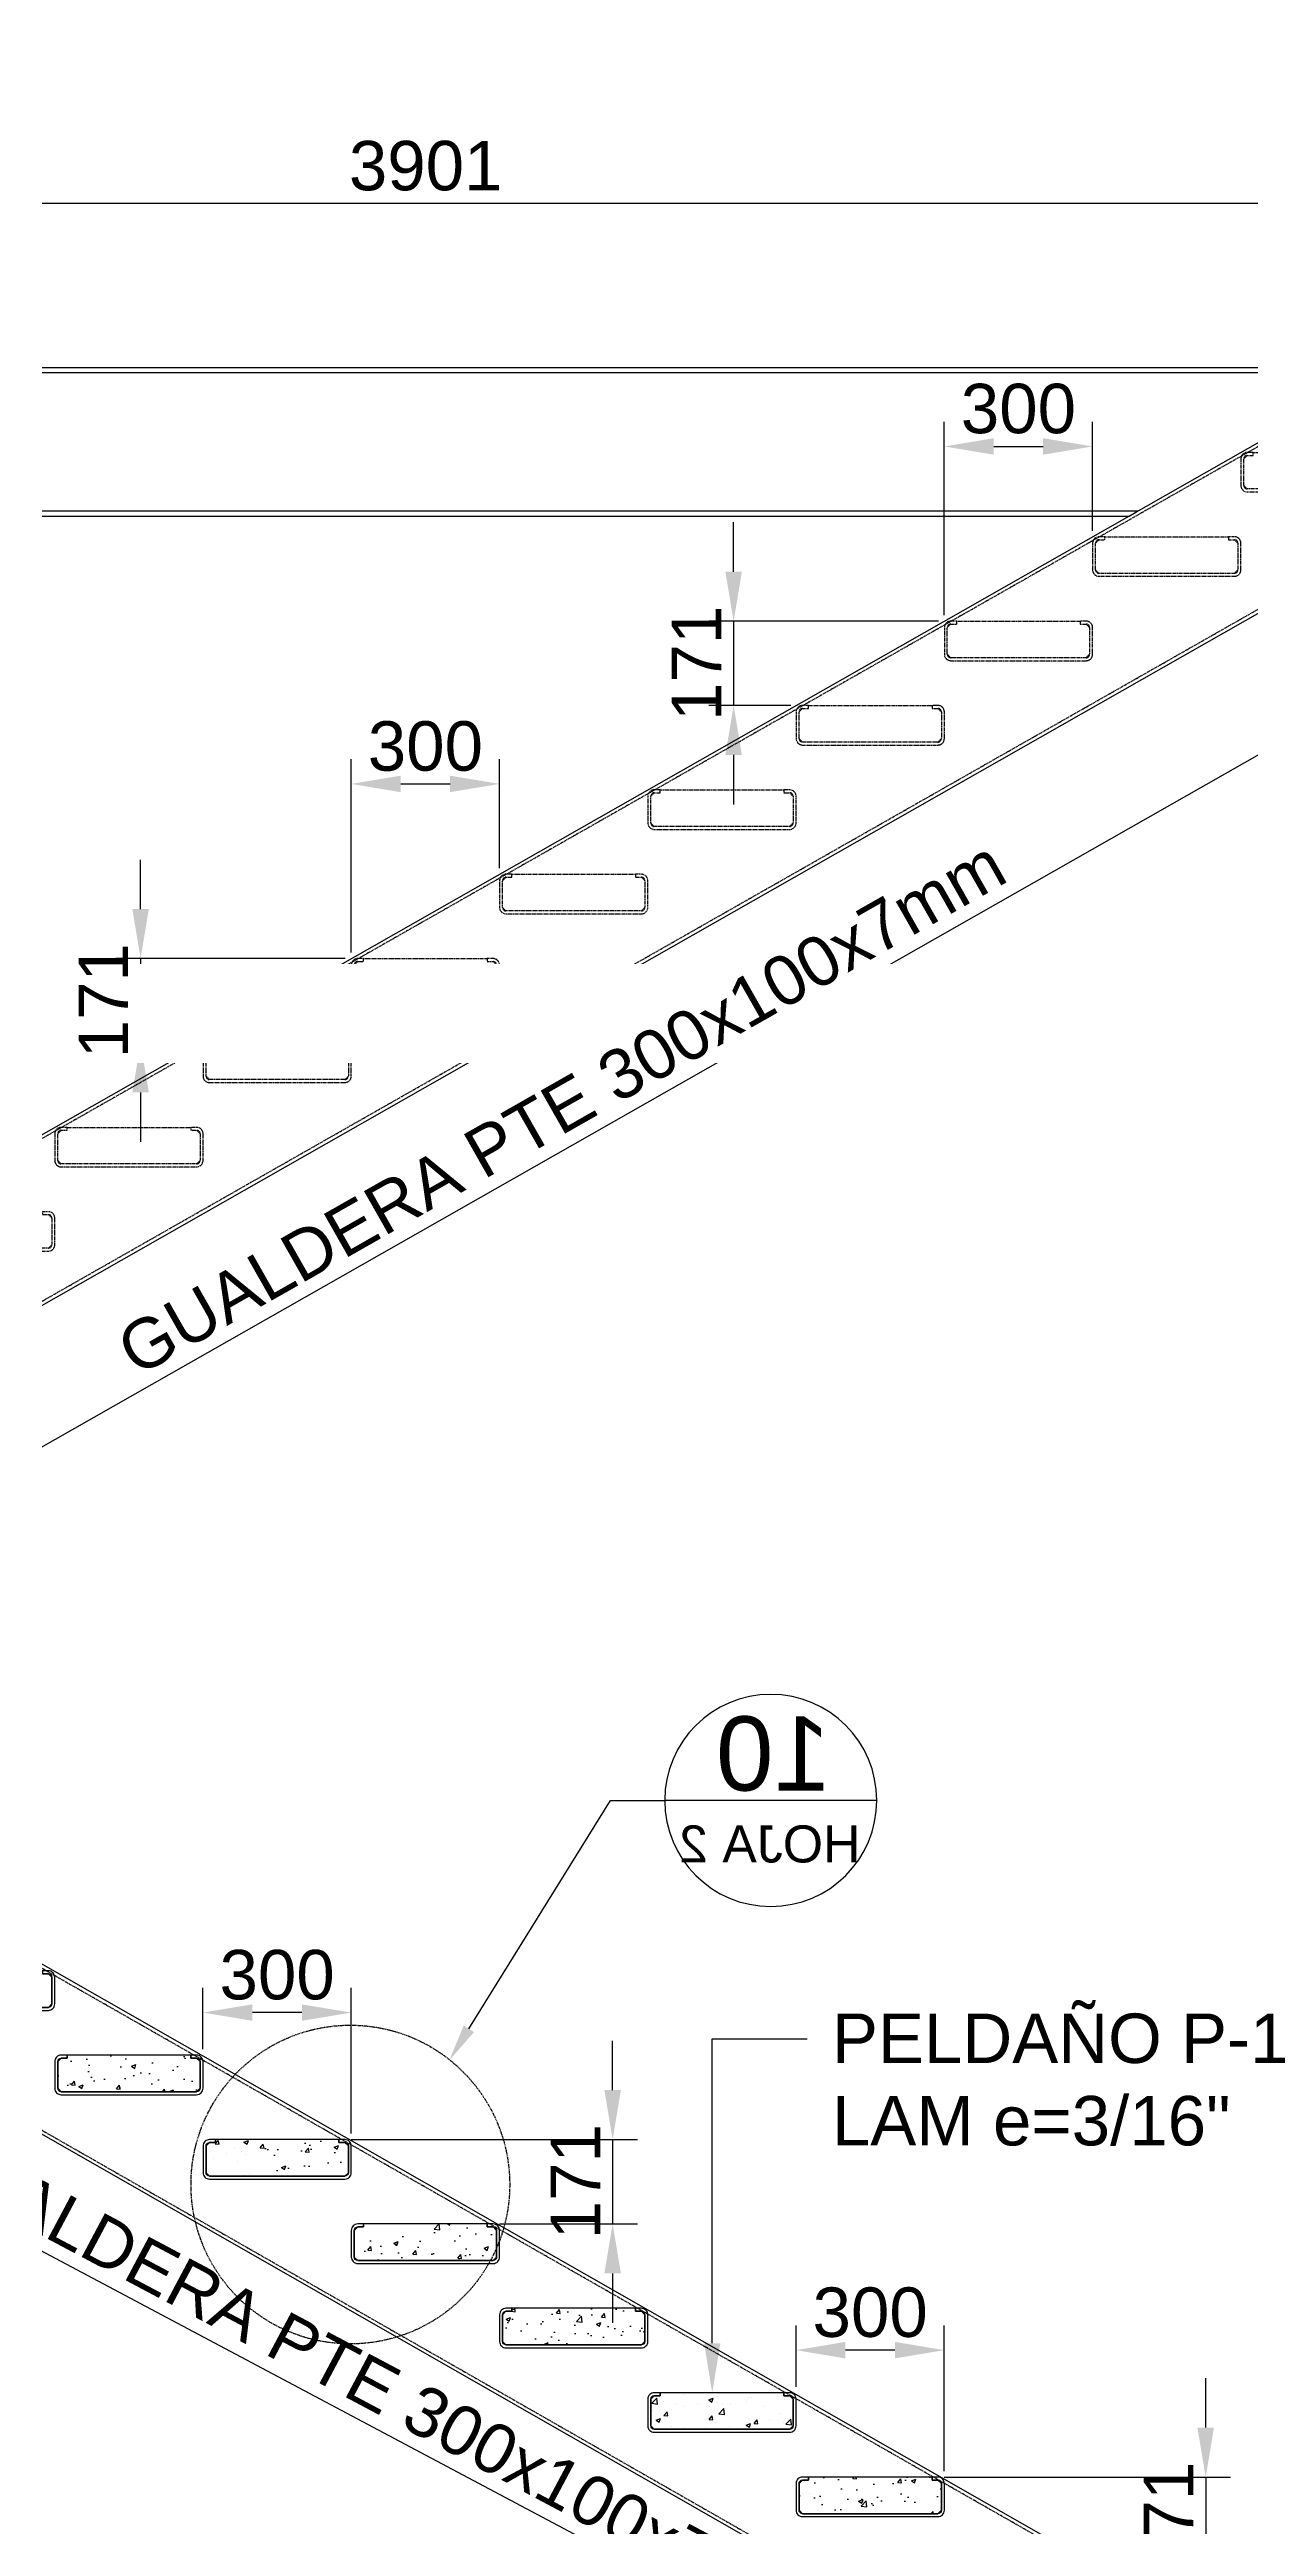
# Model space of a CAD drawing. Header units: millimetres. Extents: x -1367288 to 157996, y -18171 to 61708.
# Drawn here: x 4347 to 6777, y 10283 to 15294 of the extents above; entities that cross this region are included whole.
import ezdxf
from ezdxf import colors
from ezdxf.entities.mleader import LeaderData, LeaderLine
from ezdxf.enums import TextEntityAlignment as Align
from ezdxf.math import Vec2, Vec3

# ---------------------------------------------------------------- set-up
doc = ezdxf.new("R2010")
doc.units = ezdxf.units.MM
doc.header["$LTSCALE"] = 0.3
doc.set_wipeout_variables(frame=1)
doc.linetypes.add('HIDDEN', pattern=[9.525, 6.35, -3.175])
for name, color, linetype in [('EE-5', 7, 'Continuous'), ('EE-TEXTO 1', 4, 'Continuous'), ('EE-TEXTO 2', 2, 'Continuous'), ('SIM-CONCRETO', 8, 'Continuous'), ('SIM-COTAS', 1, 'Continuous'), ('SIM-OCULTOS', 8, 'HIDDEN'), ('SIM-PELDAÑOS', 5, 'Continuous'), ('SIM-PTE 300x1-4x150x3-8', 42, 'Continuous'), ('SIM-PTE 300x100x7', 213, 'Continuous')]:
    doc.layers.add(name, color=color, linetype=linetype)
doc.styles.add('ARIAL EE', font='arial.ttf')
doc.styles.get("Standard").update_dxf_attribs({"font": 'arial.ttf'})
doc.dimstyles.new('EE 1_STANDAR', dxfattribs={"dimtxt": 2, "dimasz": 2, "dimexe": 1, "dimexo": 0.5, "dimgap": 0.5, "dimtad": 1, "dimdec": 0, "dimdsep": 46, "dimtxsty": 'ARIAL EE', "dimcen": 1.5, "dimclrd": 256, "dimclre": 256, "dimclrt": 2, "dimadec": 0, "dimazin": 0, "dimtfac": 1, "dimtdec": 0, "dimtix": 1, "dimtmove": 0, "dimatfit": 2, "dimfxl": 1, "dimlwd": -1, "dimlwe": -1, "dimarcsym": 0})

# ---------------------------------------------------------------- blocks, each defined once
blk = doc.blocks.new('*D146')
at = {"layer": 'SIM-COTAS', "transparency": 16777216}
for p, q in [((3157.3, 14675), (3157.3, 15032)), ((7058.5, 14675), (7058.5, 15032)), ((6958.5, 14982), (3257.3, 14982))]:
    blk.add_line(p, q, dxfattribs=at)
for points in [[(3257.3, 14998.7), (3257.3, 14965.3), (3157.3, 14982)], [(6958.5, 14998.7), (6958.5, 14965.3), (7058.5, 14982)]]:
    blk.add_solid(points, dxfattribs=at)
at = {"layer": 'SIM-COTAS', "color": 2, "transparency": 16777216, "insert": (5107.9, 15058.1), "char_height": 100, "attachment_point": 5, "style": 'ARIAL EE'}
blk.add_mtext('3901', dxfattribs=at)
blk = doc.blocks.new('*D162')
at = {"layer": 'SIM-COTAS', "transparency": 16777216}
for p, q in [((4531, 13554.7), (4531, 13654.7)), ((4945.3, 13454.7), (4481, 13454.7)), ((4531, 13454.7), (4531, 13284)), ((4646.5, 13284), (4481, 13284)), ((4531, 13184), (4531, 13084))]:
    blk.add_line(p, q, dxfattribs=at)
for points in [[(4514.4, 13554.7), (4547.7, 13554.7), (4531, 13454.7)], [(4514.4, 13184), (4547.7, 13184), (4531, 13284)]]:
    blk.add_solid(points, dxfattribs=at)
at = {"layer": 'SIM-COTAS', "color": 2, "transparency": 16777216, "insert": (4455.8, 13369.3), "char_height": 100, "attachment_point": 5, "rotation": 90, "style": 'ARIAL EE'}
blk.add_mtext('171', dxfattribs=at)
blk = doc.blocks.new('*D163')
at = {"layer": 'SIM-COTAS', "transparency": 16777216}
for p, q in [((4957.3, 13466.7), (4957.3, 13858)), ((5257.3, 13637.3), (5257.3, 13858)), ((5057.3, 13808), (5157.3, 13808))]:
    blk.add_line(p, q, dxfattribs=at)
for points in [[(5057.3, 13824.7), (5057.3, 13791.4), (4957.3, 13808)], [(5157.3, 13824.7), (5157.3, 13791.4), (5257.3, 13808)]]:
    blk.add_solid(points, dxfattribs=at)
at = {"layer": 'SIM-COTAS', "color": 2, "transparency": 16777216, "insert": (5107.3, 13884.1), "char_height": 100, "attachment_point": 5, "style": 'ARIAL EE'}
blk.add_mtext('300', dxfattribs=at)
blk = doc.blocks.new('*D164')
at = {"layer": 'SIM-COTAS', "transparency": 16777216}
for p, q in [((5731, 14237.3), (5731, 14337.3)), ((6145.3, 14137.3), (5681, 14137.3)), ((5731, 14137.3), (5731, 13966.7)), ((5846.5, 13966.7), (5681, 13966.7)), ((5731, 13866.7), (5731, 13766.7))]:
    blk.add_line(p, q, dxfattribs=at)
for points in [[(5714.4, 14237.3), (5747.7, 14237.3), (5731, 14137.3)], [(5714.4, 13866.7), (5747.7, 13866.7), (5731, 13966.7)]]:
    blk.add_solid(points, dxfattribs=at)
at = {"layer": 'SIM-COTAS', "color": 2, "transparency": 16777216, "insert": (5655.8, 14052), "char_height": 100, "attachment_point": 5, "rotation": 90, "style": 'ARIAL EE'}
blk.add_mtext('171', dxfattribs=at)
blk = doc.blocks.new('*D165')
at = {"layer": 'SIM-COTAS', "transparency": 16777216}
for p, q in [((6157.3, 14149.3), (6157.3, 14540.7)), ((6457.3, 14320), (6457.3, 14540.7)), ((6257.3, 14490.7), (6357.3, 14490.7))]:
    blk.add_line(p, q, dxfattribs=at)
for points in [[(6257.3, 14507.4), (6257.3, 14474), (6157.3, 14490.7)], [(6357.3, 14507.4), (6357.3, 14474), (6457.3, 14490.7)]]:
    blk.add_solid(points, dxfattribs=at)
at = {"layer": 'SIM-COTAS', "color": 2, "transparency": 16777216, "insert": (6307.3, 14566.8), "char_height": 100, "attachment_point": 5, "style": 'ARIAL EE'}
blk.add_mtext('300', dxfattribs=at)
blk = doc.blocks.new('Peldaño 2')
at = {"layer": 'SIM-OCULTOS'}
blk.add_lwpolyline([(275, -6), (287, -6, -0.414214), (294, -13), (294, -67, -0.414214), (287, -74), (13, -74, -0.414214), (6, -67), (6, -13, -0.414214), (13, -6), (25, -6), (25, 0), (13, 0, 0.414214), (0, -13), (0, -67, 0.414214), (13, -80), (287, -80, 0.414214), (300, -67), (300, -13, 0.414214), (287, 0), (275, 0)], format="xyb", close=True, dxfattribs=at)
blk.add_lwpolyline([(25, 0), (275, 0), (275, -6), (287, -6), (294, -13), (294, -67), (287, -74), (13, -74), (6, -67), (6, -13), (13, -6), (25, -6), (25, 0)], dxfattribs=at)
blk = doc.blocks.new('Esc atras')
at = {"layer": 'SIM-OCULTOS', "elevation": 0.9}
blk.add_lwpolyline([(8293.8, 14642), (5676.5, 14643), (1780.5, 12426.6), (1780.5, 12253), (-100, 12253), (-100, 11967), (2066.5, 11967), (2066.5, 12260.3), (5752.2, 14357), (8293.8, 14357)], close=True, dxfattribs=at)
at = {"layer": 'SIM-PTE 300x100x7', "elevation": 0.9}
blk.add_lwpolyline([(8293.8, 14650), (5674.7, 14650), (1773.5, 12430.7), (1773.5, 12260), (-100, 12260), (-100, 11960), (2073.5, 11960), (2073.5, 12256.2), (5754, 14350), (8293.8, 14350), (8293.8, 14650)], dxfattribs=at)
for p in [(5373.5, 14478.7, 0.9), (5073.5, 14308, 0.9), (4773.5, 14137.3, 0.9), (4473.5, 13966.7, 0.9), (4173.5, 13796, 0.9), (3873.5, 13625.3, 0.9), (3573.5, 13454.7, 0.9), (3273.5, 13284, 0.9), (2973.5, 13113.3, 0.9), (2673.5, 12942.7, 0.9)]:
    blk.add_blockref('Peldaño 2', p)
blk = doc.blocks.new('Peldaño 1')
at = {"layer": 'SIM-CONCRETO'}
h = blk.add_hatch(dxfattribs=at)
h.set_pattern_fill('AR-CONC', color=256, scale=0.5)
h.paths.add_polyline_path([(-25, 0), (-275, 0), (-275, -6), (-287, -6), (-294, -13), (-294, -67), (-287, -74), (-13, -74), (-6, -67), (-6, -13), (-13, -6), (-25, -6)])
blk.add_lwpolyline([(-25, 0), (-275, 0), (-275, -6), (-287, -6), (-294, -13), (-294, -67), (-287, -74), (-13, -74), (-6, -67), (-6, -13), (-13, -6), (-25, -6), (-25, 0)], dxfattribs=at)
at = {"layer": 'SIM-PELDAÑOS'}
blk.add_lwpolyline([(-25, -6), (-13, -6, -0.414214), (-6, -13), (-6, -67, -0.414214), (-13, -74), (-287, -74, -0.414214), (-294, -67), (-294, -13, -0.414214), (-287, -6), (-275, -6), (-275, 0), (-287, 0, 0.414214), (-300, -13), (-300, -67, 0.414214), (-287, -80), (-13, -80, 0.414214), (0, -67), (0, -13, 0.414214), (-13, 0), (-25, 0)], format="xyb", close=True, dxfattribs=at)
blk = doc.blocks.new('Esc adelante')
blk.add_wipeout([(-100, 12090), (1773.5, 12090), (5673.5, 9864.7), (5673.5, 9700), (8293.8, 9700), (8293.8, 9400), (5373.5, 9400), (5373.5, 9690.3), (1698.8, 11790), (-100, 11790)]).translate(0, 0, -0.6)
at = {"layer": 'SIM-OCULTOS', "elevation": -0.6}
blk.add_lwpolyline([(-100, 12082.9), (-100, 11797), (1700.5, 11797), (5380.5, 9694.4), (5380.5, 9407), (8293.8, 9407), (8293.8, 9693), (5666.5, 9693), (5666.5, 9860.7), (1771.7, 12082.9)], close=True, dxfattribs=at)
at = {"layer": 'SIM-PTE 300x100x7', "elevation": -0.6}
blk.add_lwpolyline([(-100, 12090), (-100, 11790), (1698.8, 11790), (5373.5, 9690.3), (5373.5, 9400), (8293.8, 9400), (8293.8, 9700), (5673.5, 9700), (5673.5, 9864.7), (1773.5, 12090), (-100, 12090)], dxfattribs=at)
for p in [(2973.5, 11407.1, -0.4), (3273.5, 11236.4, -0.4), (3573.5, 11065.7, -0.3), (3873.5, 10895, -0.3), (4173.5, 10724.3, -0.3), (4473.5, 10553.6, -0.2), (4773.5, 10382.9, -0.2)]:
    blk.add_blockref('Peldaño 1', p)
blk = doc.blocks.new('*D213')
at = {"layer": 'SIM-COTAS', "transparency": 16777216}
for p, q in [((7150.2, 14328.3), (7285.8, 14090)), ((3667.4, 12089.1), (7174.1, 14084)), ((3469.7, 12234.5), (3605.2, 11996.2))]:
    blk.add_line(p, q, dxfattribs=at)
for points in [[(7165.9, 14098.5), (7182.4, 14069.5), (7261, 14133.5)], [(3659.2, 12103.6), (3675.7, 12074.6), (3580.5, 12039.7)]]:
    blk.add_solid(points, dxfattribs=at)
at = {"layer": 'SIM-COTAS', "color": 2, "transparency": 16777216, "insert": (5382.8, 13153.3), "char_height": 100, "attachment_point": 5, "rotation": 29.6351, "style": 'ARIAL EE'}
blk.add_mtext('GUALDERA PTE 300x100x7mm', dxfattribs=at)
blk = doc.blocks.new('*D216')
at = {"layer": 'SIM-COTAS', "transparency": 16777216}
for p, q in [((3070.9, 11767.9), (2940.3, 11522)), ((3052.1, 11519.3), (6850.2, 9502.1)), ((7045.6, 9656.9), (6915, 9411))]:
    blk.add_line(p, q, dxfattribs=at)
for points in [[(3059.9, 11534), (3044.3, 11504.6), (2963.8, 11566.2)], [(6858, 9516.8), (6842.3, 9487.4), (6938.5, 9455.2)]]:
    blk.add_solid(points, dxfattribs=at)
at = {"layer": 'SIM-COTAS', "color": 2, "transparency": 16777216, "insert": (4987.1, 10578.5), "char_height": 100, "attachment_point": 5, "rotation": 332.0267, "style": 'ARIAL EE'}
blk.add_mtext('GUALDERA PTE 300x100x7mm', dxfattribs=at)
blk = doc.blocks.new('ITEM DETALLE')
at = {"color": 7, "transparency": 16777216}
blk.add_wipeout([(0, 4.29), (-0.84, 4.2), (-1.64, 3.96), (-2.38, 3.56), (-3.03, 3.03), (-3.56, 2.38), (-3.96, 1.64), (-4.2, 0.84), (-4.29, 0), (-4.2, -0.84), (-3.96, -1.64), (-3.56, -2.38), (-3.03, -3.03), (-2.38, -3.56), (-1.64, -3.96), (-0.84, -4.2), (0, -4.29), (0.84, -4.2), (1.64, -3.96), (2.38, -3.56), (3.03, -3.03), (3.56, -2.38), (3.96, -1.64), (4.2, -0.84), (4.29, 0), (4.2, 0.84), (3.96, 1.64), (3.56, 2.38), (3.03, 3.03), (2.38, 3.56), (1.64, 3.96), (0.84, 4.2)], dxfattribs=at)
at = {"layer": 'EE-5', "color": 7, "transparency": 16777216}
blk.add_line((-4.29, 0), (4.29, 0), dxfattribs=at)
blk.add_circle((0, 0), 4.29, dxfattribs=at)
at = {"layer": 'EE-TEXTO 1', "color": 4, "transparency": 16777216, "style": 'ARIAL EE'}
blk.add_attdef('X', text='', height=3, dxfattribs=at).set_placement((-0.11, 1.9), align=Align.MIDDLE_CENTER)
at = {"layer": 'EE-TEXTO 2', "color": 2, "transparency": 16777216, "style": 'ARIAL EE'}
blk.add_attdef('###', text='', height=1.5, dxfattribs=at).set_placement((0.04, -1.76), align=Align.MIDDLE_CENTER)
blk = doc.blocks.new('*D699')
at = {"layer": 'SIM-COTAS', "transparency": 16777216}
for p, q in [((5486.2, 11165.7), (5486.2, 11265.7)), ((4957.3, 11065.7), (5536.2, 11065.7)), ((5486.2, 11065.7), (5486.2, 10895)), ((5257.3, 10895), (5536.2, 10895)), ((5486.2, 10795), (5486.2, 10695))]:
    blk.add_line(p, q, dxfattribs=at)
for points in [[(5469.5, 11165.7), (5502.9, 11165.7), (5486.2, 11065.7)], [(5469.5, 10795), (5502.9, 10795), (5486.2, 10895)]]:
    blk.add_solid(points, dxfattribs=at)
at = {"layer": 'SIM-COTAS', "color": 2, "transparency": 16777216, "insert": (5411, 10980.4), "char_height": 100, "attachment_point": 5, "rotation": 90, "style": 'ARIAL EE'}
blk.add_mtext('171', dxfattribs=at)
blk = doc.blocks.new('*D700')
at = {"layer": 'SIM-COTAS', "transparency": 16777216}
for p, q in [((4657.3, 11248.4), (4657.3, 11372.6)), ((4957.3, 11077.7), (4957.3, 11372.6)), ((4857.3, 11322.6), (4757.3, 11322.6))]:
    blk.add_line(p, q, dxfattribs=at)
for points in [[(4757.3, 11339.2), (4757.3, 11305.9), (4657.3, 11322.6)], [(4857.3, 11339.2), (4857.3, 11305.9), (4957.3, 11322.6)]]:
    blk.add_solid(points, dxfattribs=at)
at = {"layer": 'SIM-COTAS', "color": 2, "transparency": 16777216, "insert": (4807.3, 11398.6), "char_height": 100, "attachment_point": 5, "style": 'ARIAL EE'}
blk.add_mtext('300', dxfattribs=at)
blk = doc.blocks.new('*D701')
at = {"layer": 'SIM-COTAS', "transparency": 16777216}
for p, q in [((6686.2, 10482.9), (6686.2, 10582.9)), ((6157.3, 10382.9), (6736.2, 10382.9)), ((6686.2, 10382.9), (6686.2, 10212.1)), ((6457.3, 10212.1), (6736.2, 10212.1)), ((6686.2, 10112.1), (6686.2, 10012.1))]:
    blk.add_line(p, q, dxfattribs=at)
for points in [[(6669.5, 10482.9), (6702.9, 10482.9), (6686.2, 10382.9)], [(6669.5, 10112.1), (6702.9, 10112.1), (6686.2, 10212.1)]]:
    blk.add_solid(points, dxfattribs=at)
at = {"layer": 'SIM-COTAS', "color": 2, "transparency": 16777216, "insert": (6611, 10297.5), "char_height": 100, "attachment_point": 5, "rotation": 90, "style": 'ARIAL EE'}
blk.add_mtext('171', dxfattribs=at)
blk = doc.blocks.new('*D702')
at = {"layer": 'SIM-COTAS', "transparency": 16777216}
for p, q in [((5857.3, 10565.6), (5857.3, 10689.7)), ((6157.3, 10394.9), (6157.3, 10689.7)), ((6057.3, 10639.7), (5957.3, 10639.7))]:
    blk.add_line(p, q, dxfattribs=at)
for points in [[(5957.3, 10656.4), (5957.3, 10623), (5857.3, 10639.7)], [(6057.3, 10656.4), (6057.3, 10623), (6157.3, 10639.7)]]:
    blk.add_solid(points, dxfattribs=at)
at = {"layer": 'SIM-COTAS', "color": 2, "transparency": 16777216, "insert": (6007.3, 10715.8), "char_height": 100, "attachment_point": 5, "style": 'ARIAL EE'}
blk.add_mtext('300', dxfattribs=at)

msp = doc.modelspace()

# ---------------------------------------------------------------- linework, layer by layer
at = {"layer": 'SIM-PTE 300x1-4x150x3-8', "elevation": 2.1}
for points in [[(1383.9, 14640.5), (7041.8, 14640.5), (7058.5, 14650), (1383.9, 14650)], [(1383.9, 14350), (6531.2, 14350), (6547.9, 14359.5), (1383.9, 14359.5)]]:
    msp.add_lwpolyline(points, close=True, dxfattribs=at)

# ---------------------------------------------------------------- block references
msp.add_blockref('Esc atras', (1383.9, 0, 0.6))

# ---------------------------------------------------------------- dimensions: what is measured, and where the dimension line sits
at = {"layer": 'SIM-COTAS'}
for base, p1, p2, picture, middle in [((3157.3, 14982), (7058.5, 14650, 1.5), (3157.3, 14650, 1.5), '*D146', (5107.9, 15058.1)), ((6457.3, 14490.7), (6157.3, 14124.3, 1.5), (6457.3, 14295, 1.5), '*D165', (6307.3, 14566.8)), ((5257.3, 13808), (4957.3, 13441.7, 1.5), (5257.3, 13612.3, 1.5), '*D163', (5107.3, 13884.1))]:
    dim = msp.add_linear_dim(base=base, p1=p1, p2=p2, dimstyle='EE 1_STANDAR', dxfattribs=at)
    dim.commit()
    dim.dimension.update_dxf_attribs({"geometry": picture, "text_midpoint": middle})
for base, p1, p2, picture, middle in [((5731, 13966.7), (6170.3, 14137.3, 1.5), (5871.5, 13966.7, 1.5), '*D164', (5655.8, 14052)), ((4531, 13284), (4970.3, 13454.7, 1.5), (4671.5, 13284, 1.5), '*D162', (4455.8, 13369.3))]:
    dim = msp.add_linear_dim(base=base, p1=p1, p2=p2, angle=90, dimstyle='EE 1_STANDAR', dxfattribs=at)
    dim.commit()
    dim.dimension.update_dxf_attribs({"geometry": picture, "text_midpoint": middle})

# ---------------------------------------------------------------- leaders
at = {"layer": 'SIM-COTAS', "linetype": 'Continuous'}
ml = msp.add_multileader_mtext('Standard', dxfattribs=at)
ml.set_content('\\A1;{\\C2;COLUMNA\\PPTE 300x300x10mm}', color=256)
ml.set_leader_properties()
ml.build(insert=Vec2(0, 0))
ml.multileader.update_dxf_attribs({"dogleg_length": 0.0025, "arrow_head_size": 100, "scale": 50})
ctx = ml.context
ctx.base_point, ctx.scale, ctx.char_height, ctx.arrow_head_size, ctx.landing_gap_size, ctx.plane_origin = Vec3(-14168.4, 15241.2, -2.4), 50, 100, 100, 50, Vec3(-17561.4, -408, -2.4)
notes = []
notes.append((ctx, [(0, (1, 1, 0), (-14245.6, 15241.2, -2.4), (1, 0), 77.3, [(0, [(-14456.5, 15241.2, -2.4)], 0, [])])]))
ctx.mtext.insert, ctx.mtext.width, ctx.mtext.defined_height, ctx.mtext.flow_direction = Vec3(-14118.4, 15292.1, -2.4), 1318.047, 411.1, 5
ml = msp.add_multileader_mtext('Standard', dxfattribs=at)
ml.set_content('\\A1;{\\C2;VIGA ARMADA TIPO1}', color=256)
ml.set_leader_properties()
ml.build(insert=Vec2(0, 0))
ml.multileader.update_dxf_attribs({"dogleg_length": 0.0025, "arrow_head_size": 100, "scale": 50})
ctx = ml.context
ctx.base_point, ctx.scale, ctx.char_height, ctx.arrow_head_size, ctx.landing_gap_size, ctx.plane_origin = Vec3(8489.2, 13910.1, 2.1), 50, 100, 100, 50, Vec3(13779.4, -1925.1, 2.1)
ctx.text_align_type = 2
notes.append((ctx, [(0, (1, 1, 0), (9751.3, 13910.1, 2.1), (-1, 0), 192.2, [(0, [(9751.2, 14350, 2.1)], 0, [])])]))
ctx.mtext.insert, ctx.mtext.rotation, ctx.mtext.width, ctx.mtext.defined_height, ctx.mtext.alignment, ctx.mtext.flow_direction = Vec3(9509.1, 13960.9, 2.1), 6.283185, 1051.855, 411.1, 3, 5
ml = msp.add_multileader_mtext('Standard', dxfattribs=at)
ml.set_content('\\A1;{\\C2;VIGA ARMADA TIPO1}', color=256)
ml.set_leader_properties()
ml.build(insert=Vec2(0, 0))
ml.multileader.update_dxf_attribs({"dogleg_length": 0.0025, "arrow_head_size": 100, "scale": 50})
ctx = ml.context
ctx.base_point, ctx.scale, ctx.char_height, ctx.arrow_head_size, ctx.landing_gap_size, ctx.plane_origin = Vec3(-11488.6, 13342.9, 2), 50, 100, 100, 50, Vec3(-15708.9, -2492.3, 2)
notes.append((ctx, [(0, (1, 1, 0), (-11680.8, 13342.9, 2), (1, 0), 192.2, [(0, [(-11680.8, 13782.8, 2)], 0, [])])]))
ctx.mtext.insert, ctx.mtext.width, ctx.mtext.defined_height, ctx.mtext.flow_direction = Vec3(-11438.6, 13393.7, 2), 1051.855, 411.1, 5
for ctx, leaders in notes:
    for number, flags, end, landing, length, lines in leaders:
        leader = LeaderData()
        leader.index, (leader.has_last_leader_line, leader.has_dogleg_vector, leader.attachment_direction) = number, flags
        leader.last_leader_point, leader.dogleg_vector, leader.dogleg_length = Vec3(end), Vec3(landing), length
        for number, points, colour, breaks in lines:
            line = LeaderLine()
            line.index, line.vertices, line.color, line.breaks = number, Vec3.list(points), colors.encode_raw_color(colour), breaks
            leader.lines.append(line)
        ctx.leaders.append(leader)

# ---------------------------------------------------------------- next in the draw order: block references
msp.add_blockref('Esc adelante', (1383.9, 0, 0.6))

# ---------------------------------------------------------------- next in the draw order: linework, layer by layer
at = {"layer": 'SIM-OCULTOS'}
msp.add_circle((4955.5, 10974.7), 322.4, dxfattribs=at)

# ---------------------------------------------------------------- next in the draw order: dimensions: what is measured, and where the dimension line sits
at = {"layer": 'SIM-COTAS'}
for p1, p2, distance, picture, middle in [((3457.3, 12256.2, 1.5), (7137.9, 14350, 1.5), -249.1, '*D213', (5382.8, 13153.3)), ((3082.6, 11790, 0.6), (7057.3, 9679, 0.6), -253.4, '*D216', (4987.1, 10578.5))]:
    dim = msp.add_aligned_dim(p1=p1, p2=p2, distance=distance, text='GUALDERA PTE 300x100x7mm', dimstyle='EE 1_STANDAR', dxfattribs=at)
    dim.commit()
    dim.dimension.update_dxf_attribs({"geometry": picture, "text_midpoint": middle})
for base, p1, p2, picture, middle in [((4657.3, 11322.6, -7.5), (4957.3, 11052.7, 0.3), (4657.3, 11223.4, 0.2), '*D700', (4807.3, 11398.6, -7.5)), ((5857.3, 10639.7, -7.3), (6157.3, 10369.9, 0.4), (5857.3, 10540.6, 0.4), '*D702', (6007.3, 10715.8, -7.3))]:
    dim = msp.add_linear_dim(base=base, p1=p1, p2=p2, dimstyle='EE 1_STANDAR', dxfattribs=at)
    dim.commit()
    dim.dimension.update_dxf_attribs({"geometry": picture, "text_midpoint": middle})
for base, p1, p2, picture, middle in [((5486.2, 10895, -9.1), (4932.3, 11065.7, 0.3), (5232.3, 10895, 0.3), '*D699', (5411, 10980.4, -9.1)), ((6686.2, 10212.1, -9), (6132.3, 10382.9, 0.4), (6432.3, 10212.1, 0.5), '*D701', (6611, 10297.5, -9))]:
    dim = msp.add_linear_dim(base=base, p1=p1, p2=p2, angle=90, dimstyle='EE 1_STANDAR', dxfattribs=at)
    dim.commit()
    dim.dimension.update_dxf_attribs({"geometry": picture, "text_midpoint": middle})

# ---------------------------------------------------------------- next in the draw order: leaders
ml = msp.add_multileader_block('Standard', dxfattribs=at)
ml.set_content('ITEM DETALLE', color=256, scale=-50)
ml.set_attribute('X', '10', width=0)
ml.set_attribute('###', 'HOJA 2', width=0)
ml.set_leader_properties(color=256)
ml.build(insert=Vec2(0, 0))
ml.multileader.update_dxf_attribs({"arrow_head_size": 75, "scale": 50})
ctx = ml.context
ctx.base_point, ctx.scale, ctx.char_height, ctx.arrow_head_size, ctx.landing_gap_size, ctx.plane_origin = Vec3(5591.9, 11751.7, 7.5), 50, 200, 75, 100, Vec3(7980.5, 11232.7, 7.5)
ctx.text_align_type = 2
notes = []
notes.append((ctx, [(1, (1, 1, 0), (5481.6, 11751.7, 7.5), (1, 0), 110.4, [(0, [(5155.7, 11225.9, 7.5)], 0, [])])]))
ctx.block.insert, ctx.block.scale = Vec3(5806.2, 11751.7, 7.5), Vec3(-50, 50, 50)
at = {"layer": 'SIM-COTAS', "linetype": 'Continuous'}
ml = msp.add_multileader_mtext('Standard', dxfattribs=at)
ml.set_content('\\A1;{\\C2;COLUMNA\\PPTE 300x300x10mm}', color=256)
ml.set_leader_properties()
ml.build(insert=Vec2(0, 0))
ml.multileader.update_dxf_attribs({"dogleg_length": 0.0025, "arrow_head_size": 100, "scale": 50})
ctx = ml.context
ctx.base_point, ctx.scale, ctx.char_height, ctx.arrow_head_size, ctx.landing_gap_size, ctx.plane_origin = Vec3(7792.8, 11756.8, 0.6), 50, 100, 100, 50, Vec3(12782.5, -3892.4, 0.6)
ctx.text_align_type = 2
notes.append((ctx, [(0, (1, 1, 0), (9369.8, 11756.8, 0.6), (-1, 0), 192.2, [(0, [(9677.6, 11756.8, 0.6)], 0, [])])]))
ctx.mtext.insert, ctx.mtext.rotation, ctx.mtext.width, ctx.mtext.defined_height, ctx.mtext.alignment, ctx.mtext.flow_direction = Vec3(9127.6, 11807.7, 0.6), 6.283185, 1318.047, 411.1, 3, 5
ml = msp.add_multileader_mtext('Standard', dxfattribs=at)
ml.set_content('\\A1;{\\C2;PELDAÑO P-1\\PLAM e=3/16"}', color=256)
ml.set_leader_properties()
ml.build(insert=Vec2(0, 0))
ml.multileader.update_dxf_attribs({"dogleg_length": 0.0025, "arrow_head_size": 100, "scale": 50})
ctx = ml.context
ctx.base_point, ctx.scale, ctx.char_height, ctx.arrow_head_size, ctx.landing_gap_size, ctx.plane_origin = Vec3(5879.8, 11269.7), 50, 100, 100, 50, Vec3(1659.5, -4105.3)
notes.append((ctx, [(0, (1, 1, 0), (5687.6, 11269.7), (1, 0), 192.2, [(0, [(5687.7, 10553.6)], 0, [])])]))
ctx.mtext.insert, ctx.mtext.width, ctx.mtext.defined_height, ctx.mtext.flow_direction = Vec3(5929.8, 11320.6), 1175.144, 411.1, 5
for ctx, leaders in notes:
    for number, flags, end, landing, length, lines in leaders:
        leader = LeaderData()
        leader.index, (leader.has_last_leader_line, leader.has_dogleg_vector, leader.attachment_direction) = number, flags
        leader.last_leader_point, leader.dogleg_vector, leader.dogleg_length = Vec3(end), Vec3(landing), length
        for number, points, colour, breaks in lines:
            line = LeaderLine()
            line.index, line.vertices, line.color, line.breaks = number, Vec3.list(points), colors.encode_raw_color(colour), breaks
            leader.lines.append(line)
        ctx.leaders.append(leader)

# ---------------------------------------------------------------- next in the draw order: leaders
ml = msp.add_multileader_mtext('Standard', dxfattribs=at)
ml.set_content('\\A1;{\\C2;VIGA ARMADA TIPO1}', color=256)
ml.set_leader_properties()
ml.build(insert=Vec2(0, 0))
ml.multileader.update_dxf_attribs({"dogleg_length": 3.84, "arrow_head_size": 100, "scale": 50})
ctx = ml.context
ctx.base_point, ctx.scale, ctx.char_height, ctx.arrow_head_size, ctx.landing_gap_size, ctx.plane_origin = Vec3(-14428.9, 13343, -1.8), 50, 100, 100, 50, Vec3(-18649.2, -2492.2, -1.8)
notes = []
notes.append((ctx, [(0, (1, 1, 0), (-14621.1, 13343, -1.8), (1, 0), 192.2, [(0, [(-14621, 13782.9, -1.8)], 0, [])])]))
ctx.mtext.insert, ctx.mtext.width, ctx.mtext.defined_height, ctx.mtext.flow_direction = Vec3(-14378.9, 13393.8, -1.8), 995.692, 380, 5
ctx.mtext.has_bg_fill, ctx.mtext.bg_color, ctx.mtext.bg_scale_factor, ctx.mtext.bg_transparency, ctx.mtext.use_window_bg_color = 1, -1073741824, 1.5, 0, 1
for ctx, leaders in notes:
    for number, flags, end, landing, length, lines in leaders:
        leader = LeaderData()
        leader.index, (leader.has_last_leader_line, leader.has_dogleg_vector, leader.attachment_direction) = number, flags
        leader.last_leader_point, leader.dogleg_vector, leader.dogleg_length = Vec3(end), Vec3(landing), length
        for number, points, colour, breaks in lines:
            line = LeaderLine()
            line.index, line.vertices, line.color, line.breaks = number, Vec3.list(points), colors.encode_raw_color(colour), breaks
            leader.lines.append(line)
        ctx.leaders.append(leader)

doc.saveas('drawing.dxf')
